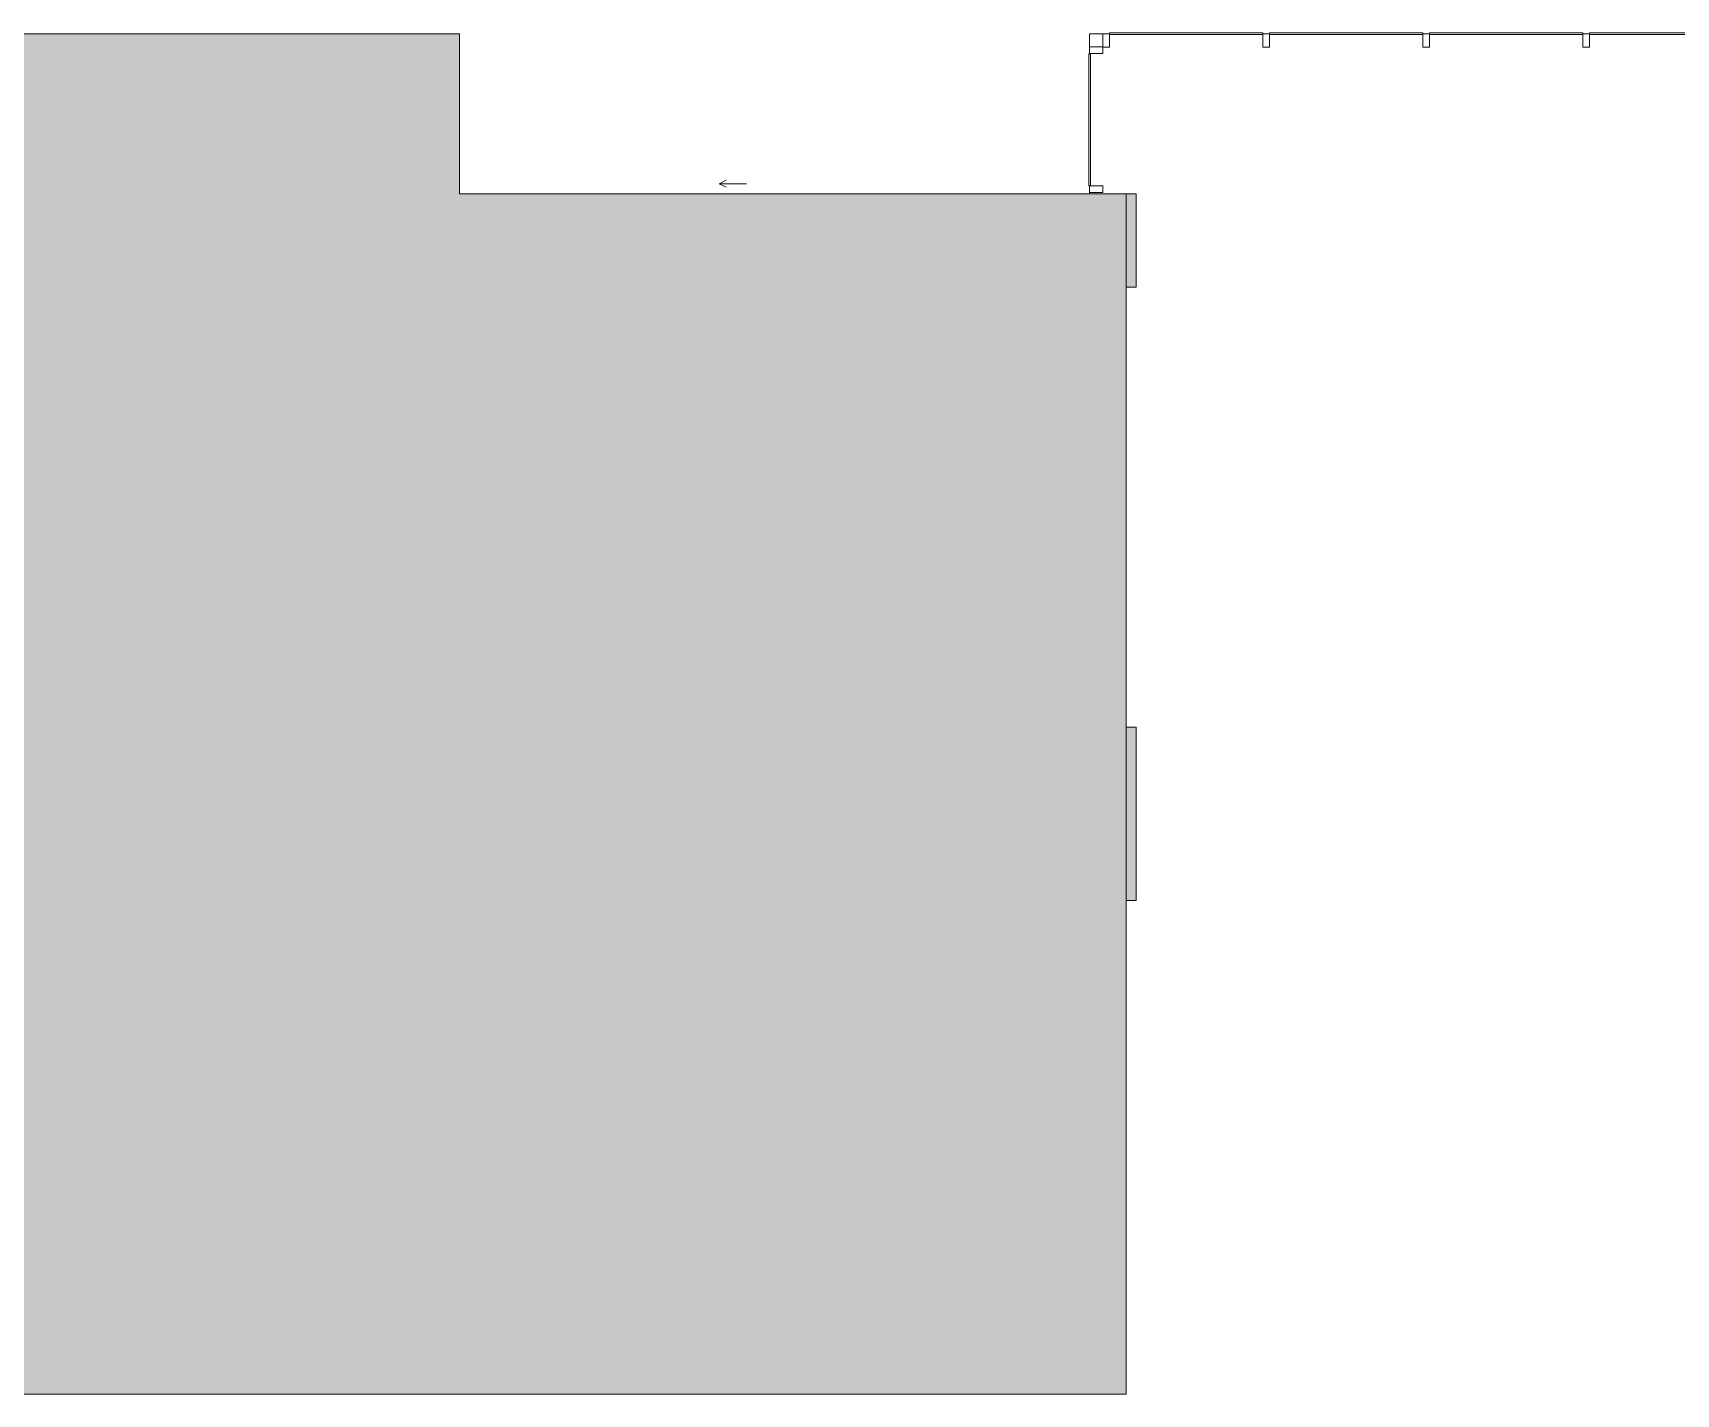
# Model space of a CAD drawing. Header units: millimetres. Extents: x 66631 to 260610, y 416 to 78637.
# Drawn here: x 202508 to 214833, y 35537 to 45743 of the extents above; entities that cross this region are included whole.
import ezdxf

# ---------------------------------------------------------------- set-up
doc = ezdxf.new("R2010")
doc.units = ezdxf.units.MM
for name, color, linetype, lineweight in [('A-DETL-GENF-6', 20, 'Continuous', 9), ('A-DETL-THIN-3', 151, 'Continuous', 9), ('A-FLOR-1', 130, 'Continuous', 9), ('A-GLAZ-5', 130, 'Continuous', 9), ('A-GLAZ-CURT-5', 130, 'Continuous', 9), ('A-GLAZ-CWMG-1', 130, 'Continuous', 9), ('A-WALL-1', 130, 'Continuous', 9), ('A_1404_dwg-1', 130, 'Continuous', 9), ('S-COLS-1', 130, 'Continuous', 9), ('S-COLS-2', 130, 'Continuous', 9)]:
    doc.layers.add(name, color=color, linetype=linetype, lineweight=lineweight)

# ---------------------------------------------------------------- blocks, each defined once
blk = doc.blocks.new('A_1404_dwg_NCV_TKTC_KET CAU_rvt-1-TKTC_MB HOÀN THIỆN SÀN TẦNG 3-4-4819833-KeyPlan-CH1B')
at = {"layer": 'S-COLS-1'}
for points in [[(77528, 43837), (77528, 44537), (77453, 44532), (77453, 43837)], [(77528, 39237), (77528, 40537), (77453, 40537), (77453, 39237)]]:
    blk.add_hatch(color=256, dxfattribs=at).paths.add_polyline_path(points)
at = {"layer": 'S-COLS-2', "flags": 128}
for points in [[(77453, 43837), (77528, 43837), (77528, 44537), (77453, 44537)], [(77453, 39237), (77528, 39237), (77528, 40537), (77453, 40537)]]:
    blk.add_lwpolyline(points, dxfattribs=at)
blk = doc.blocks.new('A_1404_dwg_1_FAMILY RVT - W01-WxH 1400x1400xmm-V5-TKTC_MB HOÀN THIỆN SÀN TẦNG 3-4-V97-KeyPlan-CH1B')
at = {"layer": 'A-GLAZ-5'}
blk.add_line((74401, 44612), (74604, 44612), dxfattribs=at)
at = {"layer": 'A-GLAZ-5', "flags": 128}
blk.add_lwpolyline([(74452, 44638), (74401, 44612), (74452, 44587)], dxfattribs=at)
blk = doc.blocks.new('A_1404_dwg_System Panel - Glazed-1838995-TKTC_MB HOÀN THIỆN SÀN TẦNG 3-4-4819977-KeyPlan-CH1B')
at = {"layer": 'A-GLAZ-CURT-5', "flags": 128}
blk.add_lwpolyline([(77328, 45731), (78478, 45731), (78478, 45743), (77328, 45743)], close=True, dxfattribs=at)
blk = doc.blocks.new('A_1404_dwg_Rectangular Mullion - 50 x 100mm-1839002-TKTC_MB HOÀN THIỆN SÀN TẦNG 3-4-4819980-KeyPlan-CH1B')
at = {"layer": 'A-GLAZ-CWMG-1', "flags": 128}
blk.add_lwpolyline([(77278, 45637), (77328, 45637), (77328, 45737), (77278, 45737)], close=True, dxfattribs=at)
blk = doc.blocks.new('A_1404_dwg_Rectangular Mullion - 50 x 100mm-1838993-TKTC_MB HOÀN THIỆN SÀN TẦNG 3-4-4819981-KeyPlan-CH1B')
at = {"layer": 'A-GLAZ-CWMG-1', "flags": 128}
blk.add_lwpolyline([(78478, 45637), (78528, 45637), (78528, 45737), (78478, 45737)], close=True, dxfattribs=at)
blk = doc.blocks.new('A_1404_dwg_System Panel - Glazed-1903583-TKTC_MB HOÀN THIỆN SÀN TẦNG 3-4-4819982-KeyPlan-CH1B')
at = {"layer": 'A-GLAZ-CURT-5', "flags": 128}
blk.add_lwpolyline([(77184, 44597), (77184, 45587), (77172, 45587), (77172, 44597)], close=True, dxfattribs=at)
blk = doc.blocks.new('A_1404_dwg_Rectangular Mullion - 50 x 100mm-1838999-TKTC_MB HOÀN THIỆN SÀN TẦNG 3-4-4819978-KeyPlan-CH1B')
at = {"layer": 'A-GLAZ-CWMG-1', "flags": 128}
blk.add_lwpolyline([(83578, 45637), (83628, 45637), (83628, 45737), (83578, 45737)], close=True, dxfattribs=at)
blk = doc.blocks.new('A_1404_dwg-4819832-KeyPlan-CH1B')
at = {"layer": 'A-FLOR-1'}
for p, q in [((78528, 45737), (78478, 45737)), ((79728, 45737), (79678, 45737)), ((80928, 45737), (80878, 45737)), ((77178, 44547), (77178, 44537))]:
    blk.add_line(p, q, dxfattribs=at)
at = {"layer": 'A-FLOR-1', "flags": 128}
blk.add_lwpolyline([(77328, 45737), (77178, 45737), (77178, 45637)], dxfattribs=at)
at = {"layer": 'A-WALL-1'}
for p in [(69253, 45737), (72453, 45737)]:
    blk.add_line(p, (72253, 45737), dxfattribs=at)
for name, p in [('A_1404_dwg_NCV_TKTC_KET CAU_rvt-1-TKTC_MB HOÀN THIỆN SÀN TẦNG 3-4-4819833-KeyPlan-CH1B', (0, 0)), ('A_1404_dwg_Rectangular Mullion - 50 x 100mm-1839002-TKTC_MB HOÀN THIỆN SÀN TẦNG 3-4-4819980-KeyPlan-CH1B', (0, 0)), ('A_1404_dwg_System Panel - Glazed-1838995-TKTC_MB HOÀN THIỆN SÀN TẦNG 3-4-4819977-KeyPlan-CH1B', (0, 0)), ('A_1404_dwg_Rectangular Mullion - 50 x 100mm-1838993-TKTC_MB HOÀN THIỆN SÀN TẦNG 3-4-4819981-KeyPlan-CH1B', (0, 0)), ('A_1404_dwg_System Panel - Glazed-1838995-TKTC_MB HOÀN THIỆN SÀN TẦNG 3-4-4819977-KeyPlan-CH1B', (1200, 0)), ('A_1404_dwg_Rectangular Mullion - 50 x 100mm-1838993-TKTC_MB HOÀN THIỆN SÀN TẦNG 3-4-4819981-KeyPlan-CH1B', (1200, 0)), ('A_1404_dwg_System Panel - Glazed-1838995-TKTC_MB HOÀN THIỆN SÀN TẦNG 3-4-4819977-KeyPlan-CH1B', (2400, 0)), ('A_1404_dwg_Rectangular Mullion - 50 x 100mm-1838993-TKTC_MB HOÀN THIỆN SÀN TẦNG 3-4-4819981-KeyPlan-CH1B', (2400, 0)), ('A_1404_dwg_System Panel - Glazed-1838995-TKTC_MB HOÀN THIỆN SÀN TẦNG 3-4-4819977-KeyPlan-CH1B', (3600, 0)), ('A_1404_dwg_System Panel - Glazed-1903583-TKTC_MB HOÀN THIỆN SÀN TẦNG 3-4-4819982-KeyPlan-CH1B', (0, 0)), ('A_1404_dwg_1_FAMILY RVT - W01-WxH 1400x1400xmm-V5-TKTC_MB HOÀN THIỆN SÀN TẦNG 3-4-V97-KeyPlan-CH1B', (0, 0))]:
    blk.add_blockref(name, p)
at = {"rotation": 90}
for name, p in [('A_1404_dwg_Rectangular Mullion - 50 x 100mm-1838999-TKTC_MB HOÀN THIỆN SÀN TẦNG 3-4-4819978-KeyPlan-CH1B', (122915, -37990)), ('A_1404_dwg_Rectangular Mullion - 50 x 100mm-1839002-TKTC_MB HOÀN THIỆN SÀN TẦNG 3-4-4819980-KeyPlan-CH1B', (122915, -32731))]:
    blk.add_blockref(name, p, dxfattribs=at)

msp = doc.modelspace()

# ---------------------------------------------------------------- hatches: boundary and pattern name
at = {"layer": 'A-DETL-GENF-6'}
msp.add_hatch(color=256, dxfattribs=at).paths.add_polyline_path([(202508.3, 35537.4), (210708.2, 35537.4), (210708.2, 44536.9), (205708.2, 44536.9), (205708.2, 45736.9), (202308.2, 45736.9), (202308.3, 35537.4), (202508.2, 35537.4)])

# ---------------------------------------------------------------- linework, layer by layer
at = {"layer": 'A-DETL-THIN-3'}
for p, q in [((205708.2, 45736.9), (202308.2, 45736.9)), ((205708.2, 44536.9), (205708.2, 45736.9)), ((210708.2, 44536.9), (205708.2, 44536.9)), ((210708.2, 35537.4), (210708.2, 44536.9)), ((202308.2, 35537.4), (210708.2, 35537.4))]:
    msp.add_line(p, q, dxfattribs=at)

# ---------------------------------------------------------------- block references
at = {"layer": 'A_1404_dwg-1'}
msp.add_blockref('A_1404_dwg-4819832-KeyPlan-CH1B', (133255.6, 0), dxfattribs=at)

doc.saveas('drawing.dxf')
